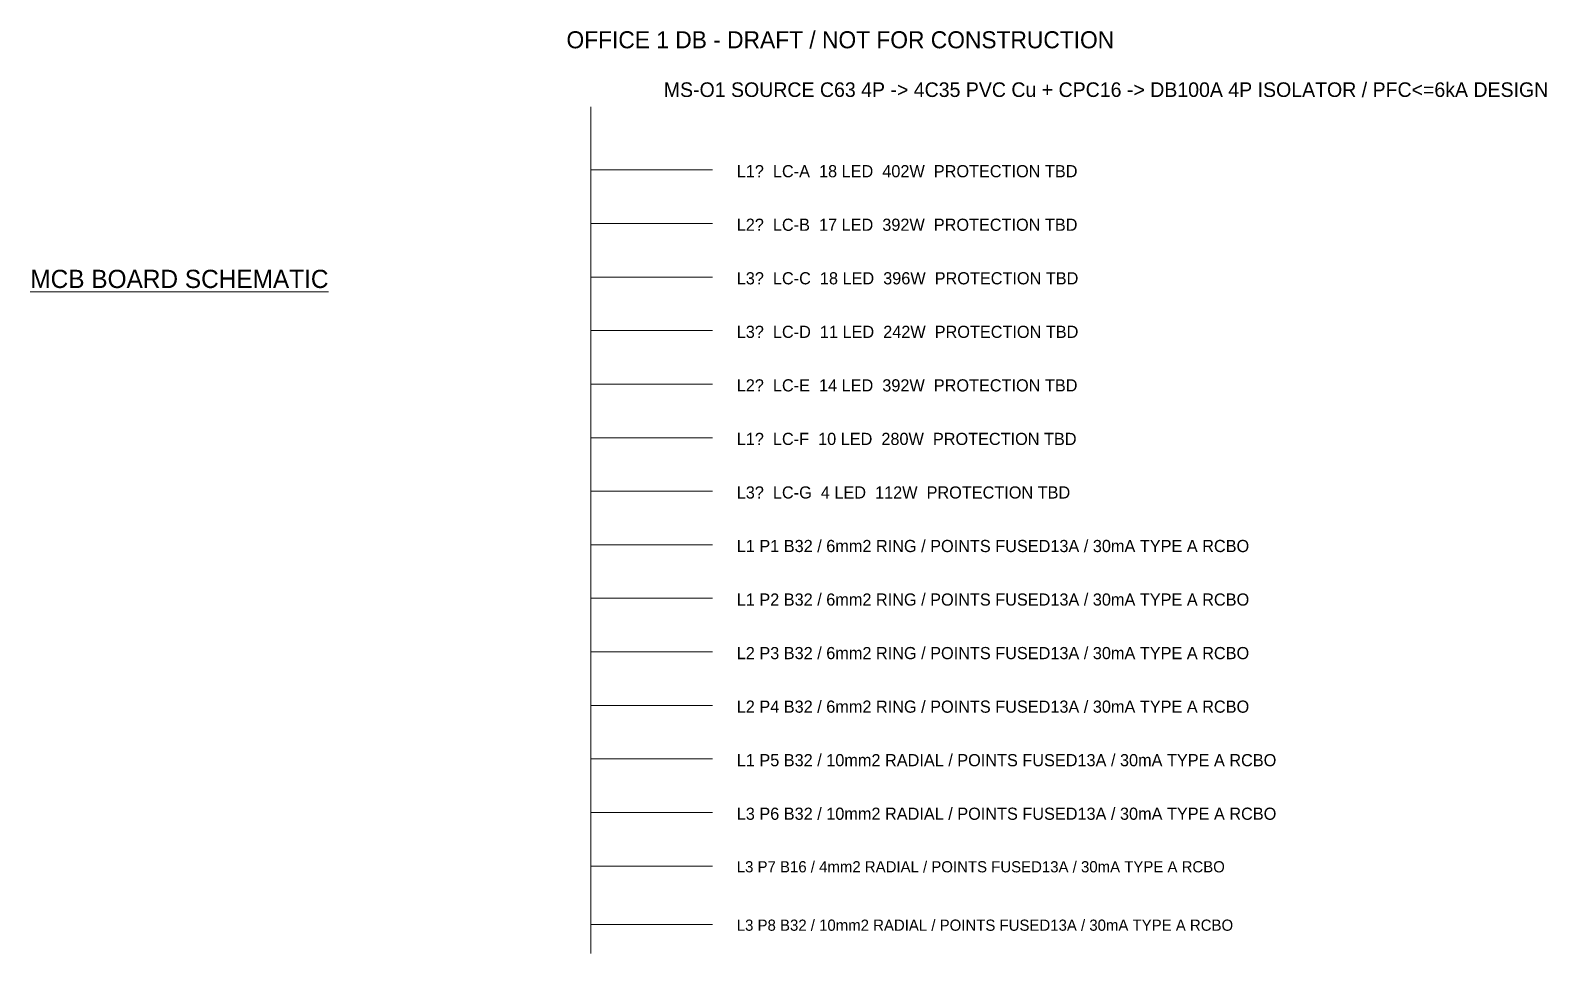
# Model space of a CAD drawing. Header units: millimetres. Extents: x 6000 to 109346, y -40506 to 46154.
# Drawn here: x 20978 to 52149, y -32600 to -13631 of the extents above; entities that cross this region are included whole.
import ezdxf

# ---------------------------------------------------------------- set-up
doc = ezdxf.new("R2010")
doc.units = ezdxf.units.MM
doc.layers.get('0').update_dxf_attribs({"lineweight": 9})
doc.layers.add('E-DB-CONCEPT', color=7, linetype='Continuous', lineweight=18)

msp = doc.modelspace()

# ---------------------------------------------------------------- linework, layer by layer
at = {"layer": 'E-DB-CONCEPT', "lineweight": 15}
for p, q in [((32500, -15200), (32500, -32600)), ((32500, -16500), (35000, -16500)), ((32500, -17600), (35000, -17600)), ((32500, -18700), (35000, -18700)), ((32500, -19800), (35000, -19800)), ((32500, -20900), (35000, -20900)), ((32500, -22000), (35000, -22000)), ((32500, -23100), (35000, -23100)), ((32500, -24200), (35000, -24200)), ((32500, -25300), (35000, -25300)), ((32500, -26400), (35000, -26400)), ((32500, -27500), (35000, -27500)), ((32500, -28600), (35000, -28600)), ((32500, -29700), (35000, -29700)), ((32500, -30800), (35000, -30800)), ((32500, -32000), (35000, -32000))]:
    msp.add_line(p, q, dxfattribs=at)

# ---------------------------------------------------------------- texts
at = {"linetype": 'ByBlock', "lineweight": 15}
msp.add_text('%%UMCB BOARD SCHEMATIC', height=375, dxfattribs=at).set_placement((20978.2, -18925.1))
at = {"layer": 'E-DB-CONCEPT', "lineweight": 15}
for s, height, p in [('OFFICE 1 DB - DRAFT / NOT FOR CONSTRUCTION', 350, (32000, -14000)), ('MS-O1 SOURCE C63 4P -> 4C35 PVC Cu + CPC16 -> DB100A 4P ISOLATOR / PFC<=6kA DESIGN', 300, (34000, -15000)), ('L1?  LC-A  18 LED  402W  PROTECTION TBD', 250, (35500, -16650)), ('L2?  LC-B  17 LED  392W  PROTECTION TBD', 250, (35500, -17750)), ('L3?  LC-C  18 LED  396W  PROTECTION TBD', 250, (35500, -18850)), ('L3?  LC-D  11 LED  242W  PROTECTION TBD', 250, (35500, -19950)), ('L2?  LC-E  14 LED  392W  PROTECTION TBD', 250, (35500, -21050)), ('L1?  LC-F  10 LED  280W  PROTECTION TBD', 250, (35500, -22150)), ('L3?  LC-G  4 LED  112W  PROTECTION TBD', 250, (35500, -23250)), ('L1 P1 B32 / 6mm2 RING / POINTS FUSED13A / 30mA TYPE A RCBO', 250, (35500, -24350)), ('L1 P2 B32 / 6mm2 RING / POINTS FUSED13A / 30mA TYPE A RCBO', 250, (35500, -25450)), ('L2 P3 B32 / 6mm2 RING / POINTS FUSED13A / 30mA TYPE A RCBO', 250, (35500, -26550)), ('L2 P4 B32 / 6mm2 RING / POINTS FUSED13A / 30mA TYPE A RCBO', 250, (35500, -27650)), ('L1 P5 B32 / 10mm2 RADIAL / POINTS FUSED13A / 30mA TYPE A RCBO', 250, (35500, -28750)), ('L3 P6 B32 / 10mm2 RADIAL / POINTS FUSED13A / 30mA TYPE A RCBO', 250, (35500, -29850))]:
    msp.add_text(s, height=height, dxfattribs=at).set_placement(p)
at = {"layer": 'E-DB-CONCEPT', "lineweight": 15, "char_height": 230, "width": 11500, "attachment_point": 1}
for s, insert in [('L3 P7 B16 / 4mm2 RADIAL / POINTS FUSED13A / 30mA TYPE A RCBO', (35500, -30700)), ('L3 P8 B32 / 10mm2 RADIAL / POINTS FUSED13A / 30mA TYPE A RCBO', (35500, -31900))]:
    msp.add_mtext(s, dxfattribs=dict(at, insert=insert))

doc.saveas('drawing.dxf')
